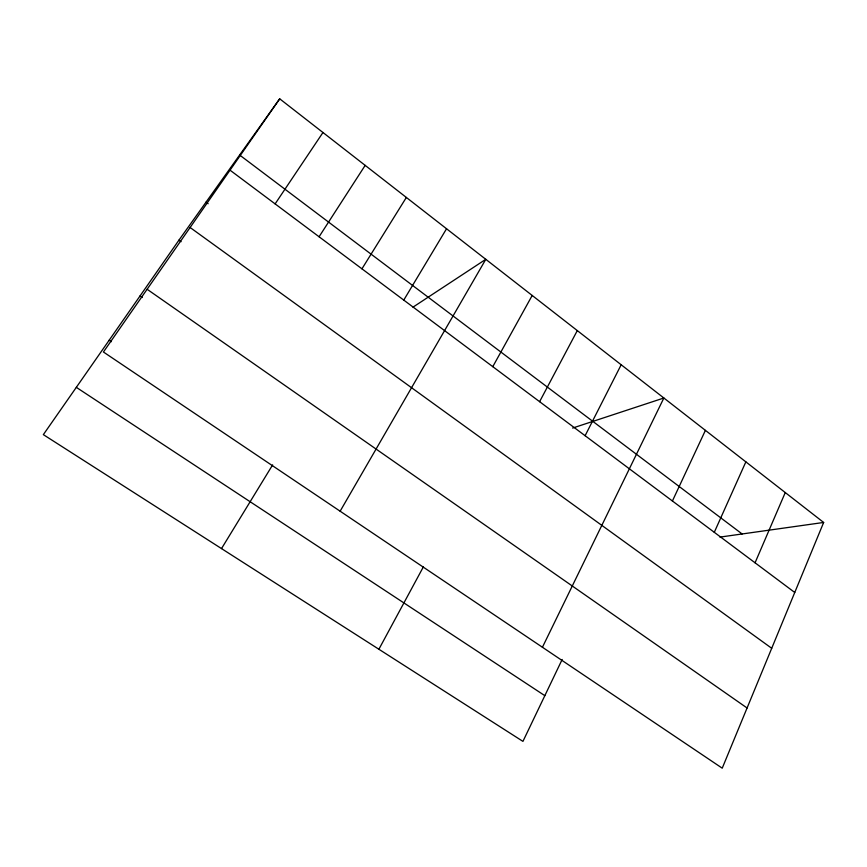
<?xml version="1.0" encoding="UTF-8"?>
<svg xmlns="http://www.w3.org/2000/svg" width="867" height="867" viewBox="0 0 867 867"><rect width="100%" height="100%" fill="white"/><g stroke="black" fill="none" stroke-linecap="round" stroke-linejoin="round"><path stroke-width="1.3" d="M823.65 522.454L722.233 768.184L103.433 352.002L279.705 98.816L823.65 522.454L719.913 537.106M755.059 562.791L785.264 492.554M714.289 532.316L745.858 461.862M672.413 500.996L705.413 430.357M562.163 659.473L522.942 741.383L43.35 434.638L178.927 240.159L279.705 98.816M542.428 647.259L663.862 398.007L572.632 428.06M585.117 435.711L621.184 364.758M539.61 401.681L577.303 330.587M378.89 649.253L423.324 566.964M492.781 366.665L532.197 295.463M340.135 511.205L485.802 259.32L412.985 307.156M403.762 300.101L446.548 228.758M221.508 548.594L272.628 464.907M361.951 268.824L406.352 197.448M319.078 236.767L365.17 165.369M275.121 203.897L322.968 132.499M76.318 387.343L544.834 695.659M109.166 340.222L111.366 341.706M140.02 295.961L142.242 297.5M147.119 289.264L747.083 707.992M178.927 240.159L181.073 241.698M190.111 227.501L771.717 648.288M206.01 202.174L208.134 203.734M230.026 170.17L794.746 592.475M239.628 155.02L742.13 533.964"/></g></svg>
